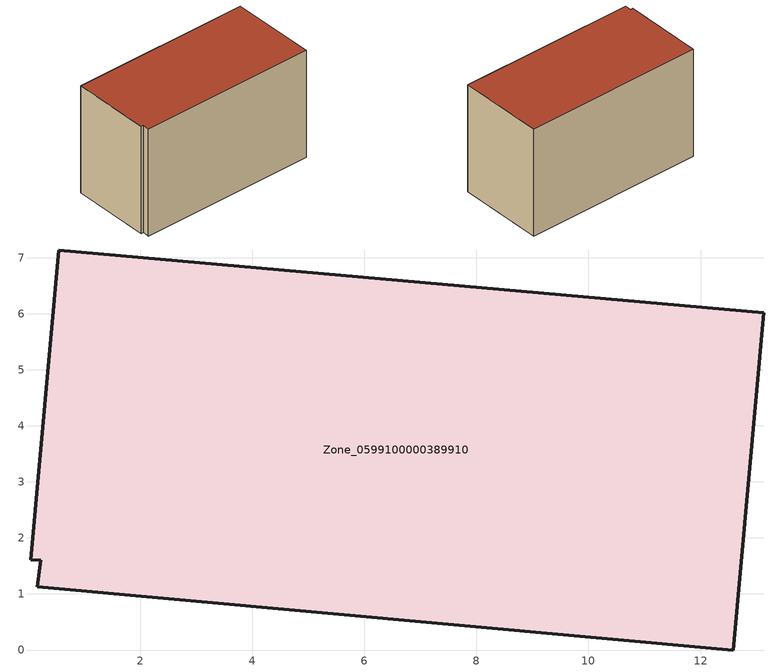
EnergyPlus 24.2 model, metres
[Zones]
Zone_0599100000389910
 floor ground (C_G): 0.22,1.6 0.04,1.61 0.54,7.14 13.13,6.02 12.59,0 0.16,1.13 z0
 wall outside (C_F): 12.59,0 13.13,6.02 0.54,7.14 0.04,1.61 0.22,1.6 0.16,1.13 12.59,0 z0:7.89
 roof outside (C_R): 0.22,1.6 0.16,1.13 12.59,0 13.13,6.02 0.54,7.14 0.04,1.61 z7.89
[BUILDING]
Pand.0599100000389910: North Axis=0; Terrain=City; Loads Convergence Tolerance Value=0.04; Temperature Convergence Tolerance Value=0.4; Solar Distribution=FullExterior; Maximum Number of Warmup Days=25; Minimum Number of Warmup Days=1
[Site:Location]
Rotterdam.The.Hague.AP_ZH_NLD Design_Conditions: Latitude=51.96; Longitude=4.45; Time Zone=1; Elevation=-4.5
[SITE:GROUNDTEMPERATURE:BUILDINGSURFACE]
18, 18, 18, 18, 18, 18, 18, 18, 18, 18, 18, 18
[MATERIAL] Thermal Absorptance=0.9; Solar Absorptance=0.7; Visible Absorptance=0.7
Name | Roughness | Thickness | Conductivity | Density | Specific Heat
G.TI.1992-2005 | MediumSmooth | 0.15 | 0.06 | 540 | 1210
F.TI.1992-2005 | Rough | 0.3 | 0.12 | 1920 | 840
R.TI.1992-2005 | MediumRough | 0.2 | 0.08 | 1500 | 1000
[CONSTRUCTION]
C_G: G.TI.1992-2005
C_F: F.TI.1992-2005
C_R: R.TI.1992-2005
[ZONE]
Zone_0599100000389910: Type=1; Multiplier=1; Ceiling Height=Autocalculate; Volume=Autocalculate; Floor Area=autocalculate; Part of Total Floor Area=Yes
[ZONEINFILTRATION:DESIGNFLOWRATE]
Infil_Zone_0599100000389910: Zone or ZoneList or Space or SpaceList=Zone_0599100000389910; Schedule=AlwaysOn; Design Flow Rate Calculation Method=Flow/Area; Flow Rate per Floor Area=0.0015; Constant Term Coefficient=1; Temperature Term Coefficient=0; Velocity Term Coefficient=0; Velocity Squared Term Coefficient=0
[HVACTEMPLATE:ZONE:IDEALLOADSAIRSYSTEM]
Zone_0599100000389910: Maximum Heating Supply Air Temperature=50; Minimum Cooling Supply Air Temperature=13; Maximum Heating Supply Air Humidity Ratio=0.0156; Minimum Cooling Supply Air Humidity Ratio=0.0077; Heating Limit=NoLimit; Cooling Limit=NoLimit; Dehumidification Control Type=ConstantSensibleHeatRatio; Cooling Sensible Heat Ratio=0.7; Dehumidification Setpoint=60; Humidification Control Type=None; Humidification Setpoint=30; Outdoor Air Method=None; Outdoor Air Flow Rate per Person=0.00944; Outdoor Air Flow Rate per Zone Floor Area=0; Outdoor Air Flow Rate per Zone=0; Demand Controlled Ventilation Type=None; Outdoor Air Economizer Type=NoEconomizer; Heat Recovery Type=None; Sensible Heat Recovery Effectiveness=0.7; Latent Heat Recovery Effectiveness=0.65
[ZONECONTROL:THERMOSTAT]
ThermostatControl_Zone_0599100000389910: Zone or ZoneList=Zone_0599100000389910; Control Type Schedule=DualSetpointControlType; Control 1=Thermostat_Zone_0599100000389910; Temperature Difference Between Cutout And Setpoint=0
[THERMOSTATSETPOINT:DUALSETPOINT]
Thermostat_Zone_0599100000389910: Heating Setpoint Temperature Schedule=HeatingSetpoint_Zone_0599100000389910; Cooling Setpoint Temperature Schedule=CoolingSetpoint_Zone_0599100000389910
[SCHEDULE:COMPACT]
HeatingSetpoint_Zone_0599100000389910: Through: 12/31, For: AllDays, Until: 24:00, 21
CoolingSetpoint_Zone_0599100000389910: Through: 12/31, For: AllDays, Until: 24:00, 24
DualSetpointControlType: Through: 12/31, For: AllDays, Until: 24:00, 4
AlwaysOn: Through: 12/31, For: AllDays, Until: 24:00, 1
